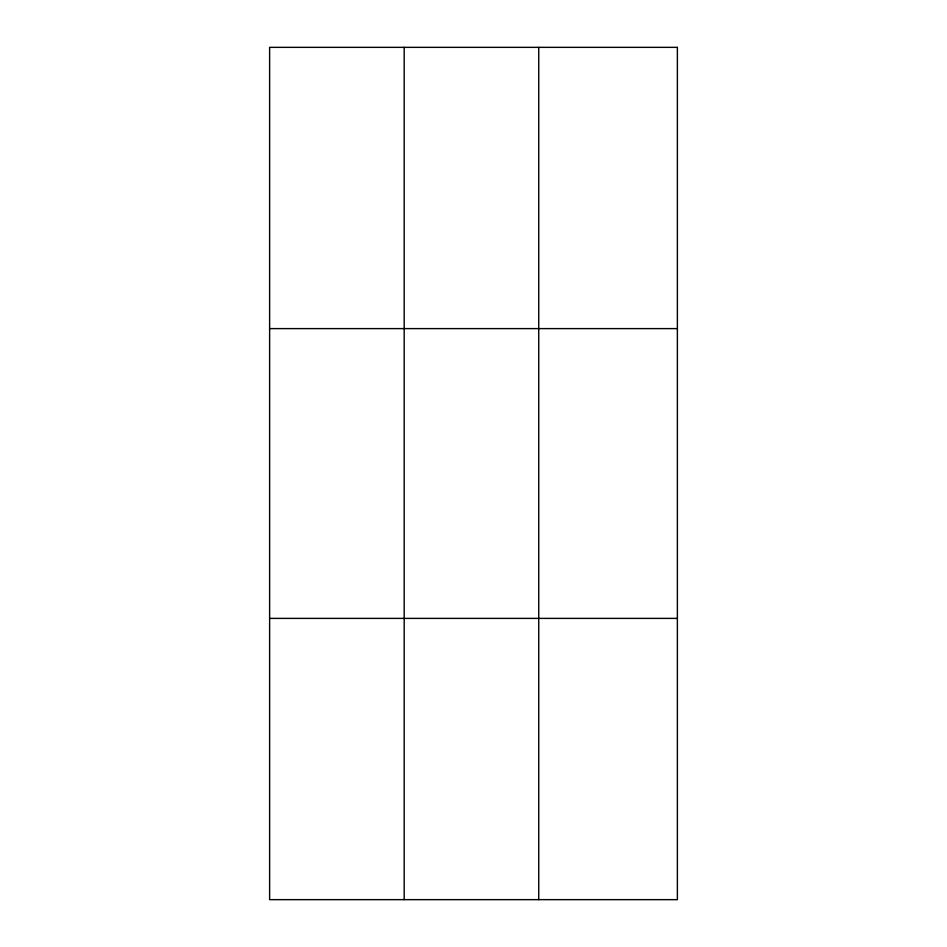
<?xml version="1.0" encoding="UTF-8"?>
<svg xmlns="http://www.w3.org/2000/svg" width="947" height="947" viewBox="0 0 947 947"><rect width="100%" height="100%" fill="white"/><g stroke="black" fill="none" stroke-linecap="round" stroke-linejoin="round"><path stroke-width="1.42" d="M404.18 899.65L404.18 47.35M538.736 899.65L538.736 47.35M269.623 328.609L677.377 328.609M269.623 618.391L677.377 618.391M677.377 47.35L677.377 899.65L269.623 899.65L269.623 47.35L677.377 47.35"/></g></svg>
